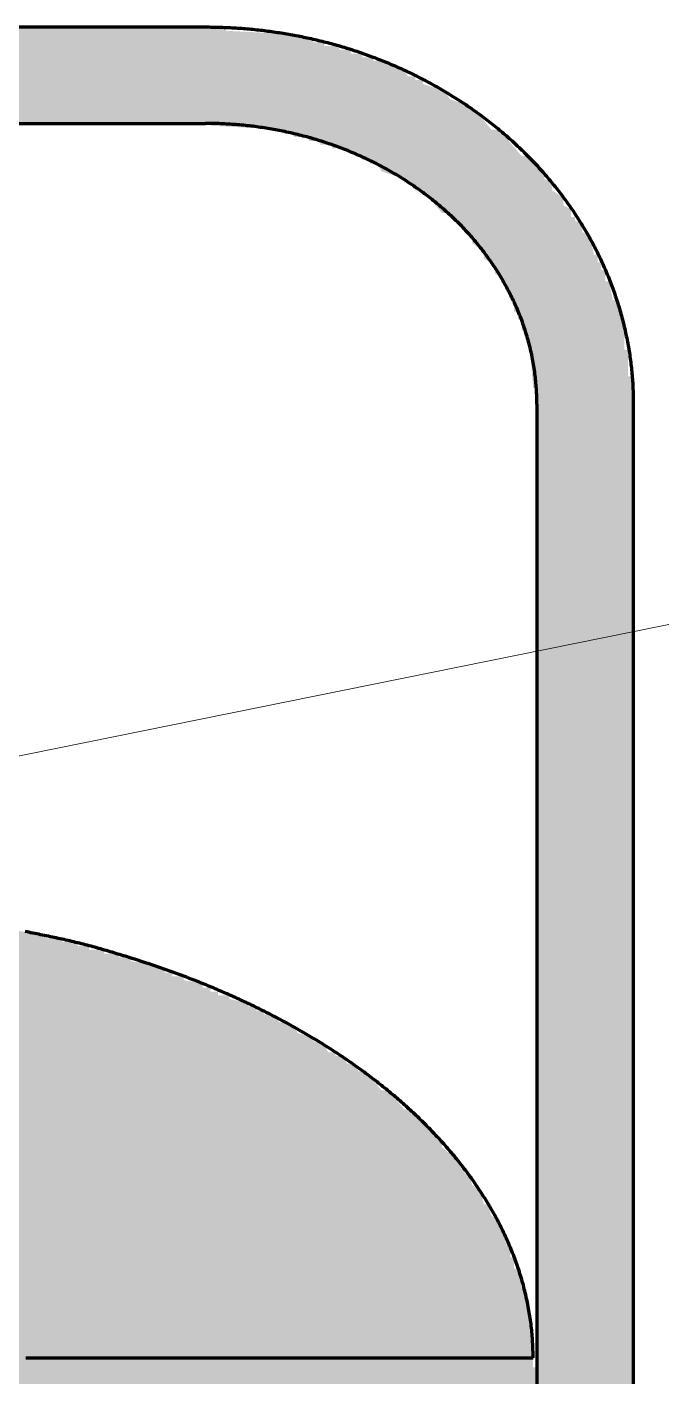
# Model space of a CAD drawing. Header units: millimetres. Extents: x 0 to 2382, y 0 to 420.
# Drawn here: x 2184.17 to 2200.87, y 310.48 to 346 of the extents above; entities that cross this region are included whole.
import ezdxf

# ---------------------------------------------------------------- set-up
doc = ezdxf.new("R2010")
doc.units = ezdxf.units.MM
for name, color, linetype, lineweight in [('01-VISIBLE', 7, 'CONTINUOUS', 70), ('08-FINA', 5, 'CONTINUOUS', 18), ('13-GRAFICA', 30, 'CONTINUOUS', 18)]:
    doc.layers.add(name, color=color, linetype=linetype, lineweight=lineweight)

msp = doc.modelspace()

# ---------------------------------------------------------------- hatches: boundary and pattern name
at = {"layer": '13-GRAFICA', "true_color": 0xb21820}
h = msp.add_hatch(color=7, dxfattribs=at)
h.dxf.hatch_style = 1
h.paths.add_polyline_path([(2155.9, 297.4), (2155.9, 336.8), (2156, 336.8), (2156, 337.5), (2156.1, 337.5), (2156.1, 338.3), (2156.2, 338.3), (2156.2, 338.6), (2156.3, 338.6), (2156.4, 339.1), (2156.5, 339.1), (2156.5, 339.3), (2156.6, 339.3), (2156.6, 339.6), (2156.7, 339.6), (2156.7, 339.8), (2156.8, 339.8), (2156.8, 340), (2156.9, 340), (2156.9, 340.3), (2157, 340.3), (2157, 340.5), (2157.2, 340.6), (2157.2, 340.8), (2157.5, 341), (2157.5, 341.2), (2157.7, 341.3), (2157.7, 341.5), (2158, 341.7), (2158, 341.9), (2158.2, 342), (2158.2, 342.2), (2158.3, 342.2), (2158.6, 342.6), (2158.8, 342.6), (2158.8, 342.7), (2158.9, 342.7), (2159.4, 343.3), (2159.6, 343.3), (2160.1, 343.9), (2160.3, 343.9), (2160.3, 344), (2160.7, 344.1), (2160.8, 344.3), (2161, 344.3), (2161, 344.4), (2161.2, 344.4), (2161.2, 344.5), (2161.8, 344.7), (2161.9, 344.9), (2162.1, 344.9), (2162.1, 345), (2162.3, 345), (2162.3, 345.1), (2162.7, 345.1), (2162.7, 345.2), (2163.3, 345.3), (2163.3, 345.4), (2163.6, 345.4), (2163.6, 345.5), (2164, 345.5), (2164, 345.6), (2164.3, 345.6), (2164.3, 345.7), (2164.6, 345.7), (2164.6, 345.8), (2165.6, 345.8), (2165.6, 345.9), (2166.6, 345.9), (2166.6, 346), (2189.4, 346), (2189.4, 345.9), (2191.4, 345.8), (2191.4, 345.7), (2191.7, 345.7), (2191.7, 345.6), (2192, 345.6), (2192, 345.5), (2192.4, 345.5), (2192.4, 345.4), (2192.7, 345.4), (2192.7, 345.3), (2193, 345.3), (2193, 345.2), (2193.3, 345.2), (2193.3, 345.1), (2193.7, 345.1), (2193.7, 345), (2194.1, 344.9), (2194.2, 344.7), (2194.4, 344.7), (2194.4, 344.6), (2194.6, 344.6), (2194.6, 344.5), (2195.2, 344.3), (2195.3, 344.1), (2195.9, 343.9), (2196.4, 343.3), (2196.6, 343.3), (2197.2, 342.6), (2197.4, 342.6), (2197.4, 342.5), (2197.8, 342.2), (2197.8, 342), (2198, 341.9), (2198, 341.7), (2198.3, 341.5), (2198.3, 341.3), (2198.5, 341.2), (2198.5, 341), (2198.6, 341), (2198.6, 340.9), (2198.8, 340.8), (2198.8, 340.6), (2199, 340.5), (2199.1, 340), (2199.2, 340), (2199.2, 339.8), (2199.3, 339.8), (2199.3, 339.6), (2199.4, 339.6), (2199.4, 339.3), (2199.5, 339.3), (2199.6, 338.8), (2199.7, 338.8), (2199.8, 338.3), (2199.9, 338.3), (2199.9, 337.5), (2200, 337.5), (2200, 336.8), (2200.1, 336.8), (2200.1, 297.4), (2199.9, 297.4), (2199.8, 297.2), (2199.6, 297.2), (2199.5, 297), (2199.3, 297), (2199.2, 296.8), (2199, 296.8), (2198.9, 296.6), (2198.7, 296.6), (2198.6, 296.4), (2198.4, 296.4), (2198.3, 296.2), (2198.1, 296.2), (2198.1, 296.1), (2197.9, 296), (2197.9, 290), (2197.5, 290), (2197.5, 296.6), (2197.6, 296.6), (2197.6, 336.5), (2197.5, 336.5), (2197.4, 337.8), (2197.3, 337.8), (2197.3, 338), (2197.2, 338), (2197.2, 338.3), (2197.1, 338.3), (2197.1, 338.5), (2197, 338.5), (2197, 338.8), (2196.9, 338.8), (2196.7, 339.4), (2196.5, 339.5), (2196.5, 339.7), (2196.4, 339.7), (2196.4, 339.8), (2196.2, 339.9), (2196.2, 340.1), (2195.9, 340.3), (2195.9, 340.5), (2195.8, 340.5), (2195.3, 341.1), (2195.1, 341.1), (2194.6, 341.7), (2194.4, 341.7), (2194.3, 341.9), (2194.1, 341.9), (2194.1, 342), (2193.5, 342.2), (2193.4, 342.4), (2193.2, 342.4), (2193.2, 342.5), (2193, 342.5), (2193, 342.6), (2192.8, 342.6), (2192.8, 342.7), (2192.6, 342.7), (2192.6, 342.8), (2192.2, 342.8), (2192.2, 342.9), (2191.9, 342.9), (2191.9, 343), (2191.6, 343), (2191.6, 343.1), (2191.2, 343.1), (2191.2, 343.2), (2190.9, 343.2), (2190.9, 343.3), (2189, 343.4), (2189, 343.5), (2167, 343.5), (2167, 343.4), (2165.1, 343.3), (2165.1, 343.2), (2164.4, 343.1), (2164.4, 343), (2164.1, 343), (2164.1, 342.9), (2163.8, 342.9), (2163.8, 342.8), (2163.4, 342.8), (2163.4, 342.7), (2163.2, 342.7), (2163.2, 342.6), (2162.6, 342.4), (2162.5, 342.2), (2162.3, 342.2), (2162.3, 342.1), (2161.7, 341.9), (2161.6, 341.7), (2161.4, 341.7), (2160.9, 341.1), (2160.7, 341.1), (2160.7, 341), (2160.1, 340.5), (2160.1, 340.3), (2160, 340.3), (2160, 340.2), (2159.8, 340.1), (2159.8, 339.9), (2159.5, 339.7), (2159.5, 339.5), (2159.3, 339.4), (2159.3, 339.2), (2159.2, 339.2), (2159.2, 339), (2159.1, 339), (2159.1, 338.8), (2159, 338.8), (2159, 338.5), (2158.9, 338.5), (2158.8, 338), (2158.7, 338), (2158.7, 337.8), (2158.6, 337.8), (2158.5, 336.5), (2158.4, 336.5), (2158.4, 296.6), (2158.5, 296.6), (2158.5, 290), (2158.1, 290), (2158.1, 296), (2158, 296), (2157.9, 296.2), (2157.7, 296.2), (2157.6, 296.4), (2157.4, 296.4), (2157.3, 296.6), (2157.1, 296.6), (2157, 296.8), (2156.8, 296.8), (2156.7, 297), (2156.5, 297), (2156.4, 297.2), (2156.2, 297.2), (2156.1, 297.4)])
h = msp.add_hatch(color=7, dxfattribs=at)
h.dxf.hatch_style = 1
h.paths.add_polyline_path([(2158.6, 311.3), (2158.7, 311.3), (2158.7, 311.6), (2158.8, 311.6), (2158.8, 311.8), (2158.9, 311.8), (2158.9, 312.1), (2159, 312.1), (2159, 312.3), (2159.1, 312.3), (2159.1, 312.6), (2159.2, 312.6), (2159.2, 312.8), (2159.3, 312.8), (2159.3, 313.1), (2159.4, 313.1), (2159.4, 313.3), (2159.5, 313.3), (2159.5, 313.6), (2159.6, 313.6), (2159.6, 313.8), (2159.7, 313.8), (2159.7, 314.1), (2159.8, 314.1), (2159.8, 314.3), (2159.9, 314.3), (2159.9, 314.5), (2160.2, 314.7), (2160.2, 314.9), (2160.3, 314.9), (2160.4, 315.2), (2160.7, 315.4), (2160.7, 315.6), (2160.8, 315.6), (2160.9, 315.9), (2161.2, 316.1), (2161.2, 316.3), (2161.3, 316.3), (2161.4, 316.6), (2161.7, 316.8), (2161.7, 317), (2161.8, 317), (2162, 317.3), (2162.2, 317.3), (2162.4, 317.6), (2162.6, 317.6), (2162.8, 317.9), (2163, 317.9), (2163.2, 318.2), (2163.4, 318.2), (2163.5, 318.4), (2163.7, 318.4), (2163.9, 318.7), (2164.1, 318.7), (2164.3, 319), (2164.5, 319), (2164.5, 319.1), (2164.8, 319.2), (2165, 319.5), (2165.2, 319.5), (2165.4, 319.8), (2165.6, 319.8), (2165.7, 320), (2165.9, 320), (2165.9, 320.1), (2166.2, 320.1), (2166.2, 320.2), (2167.1, 320.4), (2167.1, 320.5), (2167.3, 320.5), (2167.3, 320.6), (2168.2, 320.8), (2168.2, 320.9), (2168.4, 320.9), (2168.4, 321), (2169.3, 321.2), (2169.3, 321.3), (2169.5, 321.3), (2169.5, 321.4), (2169.8, 321.4), (2169.8, 321.5), (2170.7, 321.7), (2170.7, 321.8), (2171.2, 321.9), (2171.2, 322), (2171.5, 322), (2171.5, 322.1), (2172, 322.1), (2172, 322.2), (2172.5, 322.2), (2172.5, 322.3), (2173, 322.3), (2173, 322.4), (2173.3, 322.4), (2173.3, 322.3), (2173.7, 322.3), (2173.7, 322.4), (2175.6, 322.4), (2175.6, 322.3), (2177.1, 322.3), (2177.1, 322.4), (2180, 322.4), (2180, 322.3), (2183.1, 322.4), (2183.1, 322.3), (2184.7, 322.1), (2184.7, 322), (2185.1, 322), (2185.1, 321.9), (2185.5, 321.9), (2185.5, 321.8), (2185.8, 321.8), (2185.8, 321.7), (2186.2, 321.7), (2186.2, 321.6), (2186.6, 321.6), (2186.6, 321.5), (2186.9, 321.5), (2186.9, 321.4), (2187.6, 321.3), (2187.6, 321.2), (2187.8, 321.2), (2187.8, 321.1), (2188, 321.1), (2188, 321), (2188.3, 321), (2188.3, 320.9), (2188.8, 320.8), (2188.8, 320.7), (2189, 320.7), (2189, 320.6), (2189.2, 320.6), (2189.2, 320.5), (2189.5, 320.5), (2189.5, 320.4), (2190, 320.3), (2190, 320.2), (2190.2, 320.2), (2190.2, 320.1), (2190.4, 320.1), (2190.4, 320), (2190.7, 320), (2190.8, 319.8), (2191.2, 319.7), (2191.3, 319.5), (2191.7, 319.4), (2191.7, 319.3), (2192, 319.2), (2192.1, 319), (2192.3, 319), (2192.3, 318.9), (2192.5, 318.9), (2192.6, 318.7), (2192.8, 318.7), (2192.9, 318.5), (2193.1, 318.5), (2193.5, 318), (2193.7, 318), (2194.1, 317.5), (2194.3, 317.5), (2194.3, 317.4), (2195.1, 316.7), (2195.1, 316.5), (2195.7, 316), (2195.7, 315.8), (2195.8, 315.8), (2195.9, 315.5), (2196.1, 315.4), (2196.2, 315), (2196.3, 315), (2196.4, 314.7), (2196.6, 314.6), (2196.6, 314.4), (2196.7, 314.4), (2196.7, 314.2), (2196.8, 314.2), (2196.8, 313.9), (2196.9, 313.9), (2196.9, 313.6), (2197, 313.6), (2197, 313.3), (2197.1, 313.3), (2197.2, 312.8), (2197.3, 312.8), (2197.5, 310.8), (2158.5, 310.8), (2158.5, 311.1), (2158.6, 311.1)])
h = msp.add_hatch(color=7, dxfattribs=at)
h.dxf.hatch_style = 1
h.paths.add_polyline_path([(2197.5, 310.7), (2197.6, 310.7), (2197.6, 310.2), (2197.5, 310.2), (2197.5, 310.1), (2158.5, 310.1), (2158.5, 310.2), (2158.4, 310.2), (2158.5, 310.8), (2197.5, 310.8)])

# ---------------------------------------------------------------- linework, layer by layer
at = {"layer": '01-VISIBLE'}
for p, q in [((2167.13, 346), (2188.87, 346)), ((2167.13, 343.46), (2188.87, 343.46)), ((2197.6, 336.07), (2197.6, 331.462)), ((2200.14, 336.07), (2200.14, 331.462)), ((2197.6, 326.462), (2197.6, 297.5)), ((2200.14, 326.462), (2200.14, 297.5))]:
    msp.add_line(p, q, dxfattribs=at)
for points in [[(2188.87, 346), (2188.92, 346), (2188.97, 346), (2189.02, 345.999), (2189.07, 345.998), (2189.12, 345.998), (2189.17, 345.996), (2189.22, 345.995), (2189.27, 345.994), (2189.32, 345.992), (2189.37, 345.99), (2189.42, 345.988), (2189.47, 345.986), (2189.52, 345.983), (2189.57, 345.981), (2189.62, 345.978), (2189.67, 345.975), (2189.72, 345.972), (2189.77, 345.968), (2189.82, 345.965), (2189.87, 345.961), (2189.92, 345.957), (2189.97, 345.953), (2190.02, 345.948), (2190.07, 345.944), (2190.119, 345.939), (2190.169, 345.934), (2190.219, 345.929), (2190.269, 345.923), (2190.319, 345.918), (2190.368, 345.912), (2190.418, 345.906), (2190.468, 345.9), (2190.517, 345.894), (2190.567, 345.887), (2190.617, 345.88), (2190.666, 345.873), (2190.716, 345.866), (2190.765, 345.859), (2190.815, 345.851), (2190.864, 345.844), (2190.914, 345.836), (2190.963, 345.828), (2191.012, 345.819), (2191.062, 345.811), (2191.111, 345.802), (2191.16, 345.793), (2191.209, 345.784), (2191.259, 345.775), (2191.308, 345.765), (2191.357, 345.756), (2191.406, 345.746), (2191.455, 345.736), (2191.504, 345.726), (2191.553, 345.715), (2191.602, 345.704), (2191.651, 345.694), (2191.7, 345.683), (2191.748, 345.671), (2191.797, 345.66), (2191.846, 345.648), (2191.894, 345.636), (2191.943, 345.624), (2191.992, 345.612), (2192.04, 345.6), (2192.089, 345.587), (2192.137, 345.574), (2192.185, 345.561), (2192.234, 345.548), (2192.282, 345.535), (2192.33, 345.521), (2192.378, 345.508), (2192.426, 345.494), (2192.474, 345.479), (2192.522, 345.465), (2192.57, 345.451), (2192.618, 345.436), (2192.666, 345.421), (2192.713, 345.406), (2192.761, 345.391), (2192.809, 345.375), (2192.856, 345.359), (2192.904, 345.343), (2192.951, 345.327), (2192.998, 345.311), (2193.046, 345.295), (2193.093, 345.278), (2193.14, 345.261), (2193.187, 345.244), (2193.234, 345.227), (2193.281, 345.209), (2193.328, 345.192), (2193.375, 345.174), (2193.421, 345.156), (2193.468, 345.138), (2193.515, 345.119), (2193.561, 345.101), (2193.607, 345.082), (2193.654, 345.063), (2193.7, 345.044), (2193.746, 345.024), (2193.792, 345.005), (2193.838, 344.985), (2193.884, 344.965), (2193.93, 344.945), (2193.976, 344.924), (2194.021, 344.904), (2194.067, 344.883), (2194.112, 344.862), (2194.158, 344.841), (2194.203, 344.82), (2194.248, 344.798), (2194.293, 344.777), (2194.338, 344.755), (2194.383, 344.733), (2194.428, 344.711), (2194.473, 344.688), (2194.518, 344.665), (2194.562, 344.643), (2194.607, 344.62), (2194.651, 344.596), (2194.695, 344.573), (2194.739, 344.549), (2194.783, 344.526), (2194.827, 344.502), (2194.871, 344.478), (2194.915, 344.453), (2194.959, 344.429), (2195.002, 344.404), (2195.046, 344.379), (2195.089, 344.354), (2195.132, 344.329), (2195.175, 344.303), (2195.218, 344.278), (2195.261, 344.252), (2195.304, 344.226), (2195.346, 344.199), (2195.389, 344.173), (2195.431, 344.146), (2195.474, 344.12), (2195.516, 344.093), (2195.558, 344.066), (2195.6, 344.038), (2195.642, 344.011), (2195.683, 343.983), (2195.725, 343.955), (2195.766, 343.927), (2195.808, 343.899), (2195.849, 343.87), (2195.89, 343.842), (2195.931, 343.813), (2195.972, 343.784), (2196.012, 343.755), (2196.053, 343.725), (2196.093, 343.696), (2196.133, 343.666), (2196.174, 343.636), (2196.214, 343.606), (2196.253, 343.576), (2196.293, 343.545), (2196.333, 343.514), (2196.372, 343.484), (2196.411, 343.453), (2196.451, 343.421), (2196.49, 343.39), (2196.528, 343.359), (2196.567, 343.327), (2196.606, 343.295), (2196.644, 343.263), (2196.682, 343.231), (2196.721, 343.198), (2196.759, 343.166), (2196.796, 343.133), (2196.834, 343.1), (2196.872, 343.067), (2196.909, 343.033), (2196.946, 343), (2196.983, 342.966), (2197.02, 342.932), (2197.057, 342.898), (2197.093, 342.864), (2197.13, 342.83), (2197.166, 342.795), (2197.202, 342.76), (2197.238, 342.726), (2197.274, 342.69), (2197.309, 342.655), (2197.345, 342.62), (2197.38, 342.584), (2197.415, 342.549), (2197.45, 342.513), (2197.485, 342.477), (2197.519, 342.44), (2197.553, 342.404), (2197.588, 342.367), (2197.622, 342.331), (2197.655, 342.294), (2197.689, 342.257), (2197.723, 342.219), (2197.756, 342.182), (2197.789, 342.144), (2197.822, 342.107), (2197.855, 342.069), (2197.887, 342.031), (2197.919, 341.993), (2197.952, 341.954), (2197.984, 341.916), (2198.015, 341.877), (2198.047, 341.838), (2198.078, 341.799), (2198.11, 341.76), (2198.141, 341.721), (2198.171, 341.681), (2198.202, 341.642), (2198.232, 341.602), (2198.263, 341.562), (2198.293, 341.522), (2198.322, 341.482), (2198.352, 341.441), (2198.381, 341.401), (2198.41, 341.36), (2198.439, 341.319), (2198.468, 341.278), (2198.497, 341.237), (2198.525, 341.196), (2198.553, 341.155), (2198.581, 341.113), (2198.609, 341.071), (2198.636, 341.029), (2198.664, 340.988), (2198.691, 340.945), (2198.718, 340.903), (2198.744, 340.861), (2198.771, 340.818), (2198.797, 340.776), (2198.823, 340.733), (2198.848, 340.69), (2198.874, 340.647), (2198.899, 340.604), (2198.924, 340.56), (2198.949, 340.517), (2198.974, 340.473), (2198.998, 340.429), (2199.022, 340.386), (2199.046, 340.342), (2199.07, 340.297), (2199.093, 340.253), (2199.116, 340.209), (2199.139, 340.164), (2199.162, 340.12), (2199.185, 340.075), (2199.207, 340.03), (2199.229, 339.985), (2199.251, 339.94), (2199.272, 339.895), (2199.293, 339.85), (2199.314, 339.804), (2199.335, 339.759), (2199.356, 339.713), (2199.376, 339.667), (2199.396, 339.621), (2199.416, 339.575), (2199.435, 339.529), (2199.455, 339.483), (2199.474, 339.437), (2199.493, 339.39), (2199.511, 339.344), (2199.529, 339.297), (2199.547, 339.251), (2199.565, 339.204), (2199.583, 339.157), (2199.6, 339.11), (2199.617, 339.063), (2199.634, 339.016), (2199.65, 338.968), (2199.666, 338.921), (2199.682, 338.874), (2199.698, 338.826), (2199.714, 338.779), (2199.729, 338.731), (2199.744, 338.683), (2199.758, 338.635), (2199.773, 338.587), (2199.787, 338.539), (2199.801, 338.491), (2199.814, 338.443), (2199.827, 338.395), (2199.84, 338.346), (2199.853, 338.298), (2199.866, 338.249), (2199.878, 338.201), (2199.89, 338.152), (2199.902, 338.104), (2199.913, 338.055), (2199.924, 338.006), (2199.935, 337.957), (2199.946, 337.908), (2199.956, 337.859), (2199.966, 337.81), (2199.976, 337.761), (2199.985, 337.712), (2199.994, 337.663), (2200.003, 337.614), (2200.012, 337.564), (2200.02, 337.515), (2200.028, 337.465), (2200.036, 337.416), (2200.044, 337.367), (2200.051, 337.317), (2200.058, 337.267), (2200.065, 337.218), (2200.071, 337.168), (2200.077, 337.118), (2200.083, 337.069), (2200.089, 337.019), (2200.094, 336.969), (2200.099, 336.919), (2200.103, 336.87), (2200.108, 336.82), (2200.112, 336.77), (2200.116, 336.72), (2200.119, 336.67), (2200.123, 336.62), (2200.126, 336.57), (2200.128, 336.52), (2200.131, 336.47), (2200.133, 336.42), (2200.135, 336.37), (2200.136, 336.32), (2200.138, 336.27), (2200.139, 336.22), (2200.139, 336.17), (2200.14, 336.12), (2200.14, 336.07)], [(2197.6, 336.07), (2197.6, 336.12), (2197.599, 336.17), (2197.598, 336.22), (2197.597, 336.27), (2197.595, 336.32), (2197.593, 336.37), (2197.59, 336.42), (2197.587, 336.47), (2197.584, 336.52), (2197.58, 336.57), (2197.576, 336.62), (2197.571, 336.67), (2197.566, 336.72), (2197.561, 336.77), (2197.555, 336.82), (2197.549, 336.869), (2197.542, 336.919), (2197.535, 336.969), (2197.527, 337.018), (2197.52, 337.068), (2197.512, 337.117), (2197.503, 337.167), (2197.494, 337.216), (2197.485, 337.265), (2197.475, 337.314), (2197.465, 337.363), (2197.454, 337.412), (2197.443, 337.461), (2197.432, 337.51), (2197.42, 337.559), (2197.408, 337.608), (2197.396, 337.656), (2197.383, 337.705), (2197.37, 337.753), (2197.356, 337.801), (2197.342, 337.849), (2197.328, 337.897), (2197.313, 337.945), (2197.298, 337.993), (2197.283, 338.041), (2197.267, 338.088), (2197.251, 338.136), (2197.234, 338.183), (2197.217, 338.23), (2197.2, 338.277), (2197.182, 338.324), (2197.164, 338.371), (2197.146, 338.418), (2197.127, 338.464), (2197.108, 338.51), (2197.089, 338.557), (2197.069, 338.603), (2197.049, 338.649), (2197.029, 338.694), (2197.008, 338.74), (2196.987, 338.786), (2196.966, 338.831), (2196.944, 338.876), (2196.922, 338.921), (2196.899, 338.966), (2196.877, 339.01), (2196.853, 339.055), (2196.83, 339.099), (2196.806, 339.143), (2196.782, 339.187), (2196.758, 339.231), (2196.733, 339.275), (2196.708, 339.318), (2196.683, 339.362), (2196.657, 339.405), (2196.632, 339.448), (2196.605, 339.49), (2196.579, 339.533), (2196.552, 339.575), (2196.525, 339.617), (2196.498, 339.659), (2196.47, 339.701), (2196.442, 339.743), (2196.414, 339.784), (2196.385, 339.825), (2196.356, 339.866), (2196.327, 339.907), (2196.298, 339.948), (2196.268, 339.988), (2196.238, 340.028), (2196.208, 340.068), (2196.177, 340.108), (2196.147, 340.147), (2196.115, 340.187), (2196.084, 340.226), (2196.053, 340.265), (2196.021, 340.304), (2195.989, 340.342), (2195.956, 340.38), (2195.924, 340.418), (2195.891, 340.456), (2195.858, 340.494), (2195.825, 340.531), (2195.791, 340.569), (2195.757, 340.606), (2195.723, 340.642), (2195.689, 340.679), (2195.654, 340.715), (2195.62, 340.751), (2195.585, 340.787), (2195.549, 340.823), (2195.514, 340.858), (2195.478, 340.894), (2195.442, 340.929), (2195.406, 340.963), (2195.37, 340.998), (2195.334, 341.032), (2195.297, 341.066), (2195.26, 341.1), (2195.223, 341.134), (2195.185, 341.167), (2195.148, 341.2), (2195.11, 341.233), (2195.072, 341.266), (2195.034, 341.298), (2194.995, 341.331), (2194.957, 341.363), (2194.918, 341.394), (2194.879, 341.426), (2194.84, 341.457), (2194.801, 341.488), (2194.761, 341.519), (2194.721, 341.55), (2194.681, 341.58), (2194.641, 341.61), (2194.601, 341.64), (2194.561, 341.67), (2194.52, 341.699), (2194.479, 341.728), (2194.438, 341.757), (2194.397, 341.786), (2194.356, 341.814), (2194.315, 341.842), (2194.273, 341.87), (2194.231, 341.898), (2194.189, 341.926), (2194.147, 341.953), (2194.105, 341.98), (2194.063, 342.007), (2194.02, 342.033), (2193.978, 342.059), (2193.935, 342.085), (2193.892, 342.111), (2193.849, 342.137), (2193.805, 342.162), (2193.762, 342.187), (2193.718, 342.212), (2193.675, 342.237), (2193.631, 342.261), (2193.587, 342.285), (2193.543, 342.309), (2193.499, 342.332), (2193.454, 342.356), (2193.41, 342.379), (2193.365, 342.402), (2193.321, 342.424), (2193.276, 342.447), (2193.231, 342.469), (2193.186, 342.491), (2193.141, 342.513), (2193.095, 342.534), (2193.05, 342.555), (2193.004, 342.576), (2192.959, 342.597), (2192.913, 342.617), (2192.867, 342.637), (2192.821, 342.657), (2192.775, 342.677), (2192.729, 342.697), (2192.682, 342.716), (2192.636, 342.735), (2192.59, 342.753), (2192.543, 342.772), (2192.496, 342.79), (2192.45, 342.808), (2192.403, 342.826), (2192.356, 342.843), (2192.309, 342.861), (2192.262, 342.878), (2192.214, 342.894), (2192.167, 342.911), (2192.12, 342.927), (2192.072, 342.943), (2192.025, 342.959), (2191.977, 342.975), (2191.929, 342.99), (2191.881, 343.005), (2191.833, 343.02), (2191.786, 343.034), (2191.738, 343.049), (2191.689, 343.063), (2191.641, 343.077), (2191.593, 343.09), (2191.545, 343.103), (2191.496, 343.117), (2191.448, 343.129), (2191.399, 343.142), (2191.351, 343.154), (2191.302, 343.166), (2191.253, 343.178), (2191.205, 343.19), (2191.156, 343.201), (2191.107, 343.212), (2191.058, 343.223), (2191.009, 343.234), (2190.96, 343.244), (2190.911, 343.255), (2190.862, 343.264), (2190.813, 343.274), (2190.763, 343.283), (2190.714, 343.293), (2190.665, 343.302), (2190.616, 343.31), (2190.566, 343.319), (2190.517, 343.327), (2190.467, 343.335), (2190.418, 343.343), (2190.368, 343.35), (2190.319, 343.357), (2190.269, 343.364), (2190.219, 343.371), (2190.17, 343.377), (2190.12, 343.384), (2190.07, 343.39), (2190.02, 343.395), (2189.97, 343.401), (2189.921, 343.406), (2189.871, 343.411), (2189.821, 343.416), (2189.771, 343.42), (2189.721, 343.425), (2189.671, 343.429), (2189.621, 343.433), (2189.571, 343.436), (2189.521, 343.439), (2189.471, 343.442), (2189.421, 343.445), (2189.371, 343.448), (2189.321, 343.45), (2189.271, 343.452), (2189.221, 343.454), (2189.171, 343.456), (2189.121, 343.457), (2189.07, 343.458), (2189.02, 343.459), (2188.97, 343.46), (2188.92, 343.46), (2188.87, 343.46)], [(2197.6, 331.462), (2197.6, 331.412), (2197.6, 331.362), (2197.6, 331.312), (2197.6, 331.262), (2197.6, 331.212), (2197.6, 331.162), (2197.6, 331.112), (2197.6, 331.062), (2197.6, 331.012), (2197.6, 330.962), (2197.6, 330.912), (2197.6, 330.862), (2197.6, 330.812), (2197.6, 330.762), (2197.6, 330.712), (2197.6, 330.662), (2197.6, 330.612), (2197.6, 330.562), (2197.6, 330.512), (2197.6, 330.462), (2197.6, 330.412), (2197.6, 330.362), (2197.6, 330.312), (2197.6, 330.262), (2197.6, 330.212), (2197.6, 330.162), (2197.6, 330.112), (2197.6, 330.062), (2197.6, 330.012), (2197.6, 329.962), (2197.6, 329.912), (2197.6, 329.862), (2197.6, 329.812), (2197.6, 329.762), (2197.6, 329.712), (2197.6, 329.662), (2197.6, 329.612), (2197.6, 329.562), (2197.6, 329.512), (2197.6, 329.462), (2197.6, 329.412), (2197.6, 329.362), (2197.6, 329.312), (2197.6, 329.262), (2197.6, 329.212), (2197.6, 329.162), (2197.6, 329.112), (2197.6, 329.062), (2197.6, 329.012), (2197.6, 328.962), (2197.6, 328.912), (2197.6, 328.862), (2197.6, 328.812), (2197.6, 328.762), (2197.6, 328.712), (2197.6, 328.662), (2197.6, 328.612), (2197.6, 328.562), (2197.6, 328.512), (2197.6, 328.462), (2197.6, 328.412), (2197.6, 328.362), (2197.6, 328.312), (2197.6, 328.262), (2197.6, 328.212), (2197.6, 328.162), (2197.6, 328.112), (2197.6, 328.062), (2197.6, 328.012), (2197.6, 327.962), (2197.6, 327.912), (2197.6, 327.862), (2197.6, 327.812), (2197.6, 327.762), (2197.6, 327.712), (2197.6, 327.662), (2197.6, 327.612), (2197.6, 327.562), (2197.6, 327.512), (2197.6, 327.462), (2197.6, 327.412), (2197.6, 327.362), (2197.6, 327.312), (2197.6, 327.262), (2197.6, 327.212), (2197.6, 327.162), (2197.6, 327.112), (2197.6, 327.062), (2197.6, 327.012), (2197.6, 326.962), (2197.6, 326.912), (2197.6, 326.862), (2197.6, 326.812), (2197.6, 326.762), (2197.6, 326.712), (2197.6, 326.662), (2197.6, 326.612), (2197.6, 326.562), (2197.6, 326.512), (2197.6, 326.462)], [(2200.14, 331.462), (2200.14, 331.412), (2200.14, 331.362), (2200.14, 331.312), (2200.14, 331.262), (2200.14, 331.212), (2200.14, 331.162), (2200.14, 331.112), (2200.14, 331.062), (2200.14, 331.012), (2200.14, 330.962), (2200.14, 330.912), (2200.14, 330.862), (2200.14, 330.812), (2200.14, 330.762), (2200.14, 330.712), (2200.14, 330.662), (2200.14, 330.612), (2200.14, 330.562), (2200.14, 330.512), (2200.14, 330.462), (2200.14, 330.412), (2200.14, 330.362), (2200.14, 330.312), (2200.14, 330.262), (2200.14, 330.212), (2200.14, 330.162), (2200.14, 330.112), (2200.14, 330.062), (2200.14, 330.012), (2200.14, 329.962), (2200.14, 329.912), (2200.14, 329.862), (2200.14, 329.812), (2200.14, 329.762), (2200.14, 329.712), (2200.14, 329.662), (2200.14, 329.612), (2200.14, 329.562), (2200.14, 329.512), (2200.14, 329.462), (2200.14, 329.412), (2200.14, 329.362), (2200.14, 329.312), (2200.14, 329.262), (2200.14, 329.212), (2200.14, 329.162), (2200.14, 329.112), (2200.14, 329.062), (2200.14, 329.012), (2200.14, 328.962), (2200.14, 328.912), (2200.14, 328.862), (2200.14, 328.812), (2200.14, 328.762), (2200.14, 328.712), (2200.14, 328.662), (2200.14, 328.612), (2200.14, 328.562), (2200.14, 328.512), (2200.14, 328.462), (2200.14, 328.412), (2200.14, 328.362), (2200.14, 328.312), (2200.14, 328.262), (2200.14, 328.212), (2200.14, 328.162), (2200.14, 328.112), (2200.14, 328.062), (2200.14, 328.012), (2200.14, 327.962), (2200.14, 327.912), (2200.14, 327.862), (2200.14, 327.812), (2200.14, 327.762), (2200.14, 327.712), (2200.14, 327.662), (2200.14, 327.612), (2200.14, 327.562), (2200.14, 327.512), (2200.14, 327.462), (2200.14, 327.412), (2200.14, 327.362), (2200.14, 327.312), (2200.14, 327.262), (2200.14, 327.212), (2200.14, 327.162), (2200.14, 327.112), (2200.14, 327.062), (2200.14, 327.012), (2200.14, 326.962), (2200.14, 326.912), (2200.14, 326.862), (2200.14, 326.812), (2200.14, 326.762), (2200.14, 326.712), (2200.14, 326.662), (2200.14, 326.612), (2200.14, 326.562), (2200.14, 326.512), (2200.14, 326.462)], [(2197.5, 310.95), (2197.5, 311.002), (2197.499, 311.055), (2197.498, 311.107), (2197.497, 311.16), (2197.495, 311.212), (2197.493, 311.265), (2197.491, 311.317), (2197.488, 311.369), (2197.485, 311.422), (2197.481, 311.474), (2197.477, 311.526), (2197.473, 311.578), (2197.468, 311.631), (2197.463, 311.683), (2197.457, 311.735), (2197.451, 311.787), (2197.445, 311.839), (2197.438, 311.891), (2197.431, 311.943), (2197.424, 311.995), (2197.416, 312.047), (2197.408, 312.099), (2197.399, 312.15), (2197.391, 312.202), (2197.381, 312.254), (2197.372, 312.305), (2197.362, 312.357), (2197.351, 312.408), (2197.341, 312.459), (2197.33, 312.511), (2197.318, 312.562), (2197.307, 312.613), (2197.295, 312.664), (2197.282, 312.715), (2197.269, 312.766), (2197.256, 312.817), (2197.243, 312.867), (2197.229, 312.918), (2197.215, 312.968), (2197.2, 313.019), (2197.185, 313.069), (2197.17, 313.119), (2197.154, 313.169), (2197.139, 313.219), (2197.122, 313.269), (2197.106, 313.319), (2197.089, 313.368), (2197.072, 313.418), (2197.054, 313.467), (2197.036, 313.517), (2197.018, 313.566), (2197, 313.615), (2196.981, 313.664), (2196.962, 313.713), (2196.942, 313.761), (2196.923, 313.81), (2196.903, 313.858), (2196.882, 313.907), (2196.862, 313.955), (2196.841, 314.003), (2196.819, 314.051), (2196.798, 314.099), (2196.776, 314.146), (2196.754, 314.194), (2196.731, 314.241), (2196.709, 314.289), (2196.686, 314.336), (2196.662, 314.383), (2196.639, 314.43), (2196.615, 314.476), (2196.591, 314.523), (2196.567, 314.569), (2196.542, 314.616), (2196.517, 314.662), (2196.492, 314.708), (2196.466, 314.753), (2196.441, 314.799), (2196.415, 314.845), (2196.389, 314.89), (2196.362, 314.935), (2196.335, 314.981), (2196.308, 315.025), (2196.281, 315.07), (2196.254, 315.115), (2196.226, 315.159), (2196.198, 315.204), (2196.17, 315.248), (2196.141, 315.292), (2196.113, 315.336), (2196.084, 315.38), (2196.055, 315.423), (2196.025, 315.467), (2195.996, 315.51), (2195.966, 315.553), (2195.936, 315.596), (2195.906, 315.639), (2195.875, 315.682), (2195.844, 315.724), (2195.814, 315.767), (2195.782, 315.809), (2195.751, 315.851), (2195.72, 315.893), (2195.688, 315.934), (2195.656, 315.976), (2195.624, 316.017), (2195.591, 316.059), (2195.559, 316.1), (2195.526, 316.141), (2195.493, 316.182), (2195.46, 316.222), (2195.427, 316.263), (2195.393, 316.303), (2195.36, 316.343), (2195.326, 316.383), (2195.292, 316.423), (2195.257, 316.463), (2195.223, 316.502), (2195.188, 316.542), (2195.154, 316.581), (2195.119, 316.62), (2195.083, 316.659), (2195.048, 316.698), (2195.013, 316.736), (2194.977, 316.775), (2194.941, 316.813), (2194.905, 316.851), (2194.869, 316.889), (2194.833, 316.927), (2194.796, 316.965), (2194.76, 317.002), (2194.723, 317.04), (2194.686, 317.077), (2194.649, 317.114), (2194.612, 317.151), (2194.574, 317.188), (2194.537, 317.224), (2194.499, 317.261), (2194.461, 317.297), (2194.423, 317.333), (2194.385, 317.369), (2194.347, 317.405), (2194.309, 317.441), (2194.27, 317.476), (2194.231, 317.512), (2194.193, 317.547), (2194.154, 317.582), (2194.115, 317.617), (2194.075, 317.652), (2194.036, 317.687), (2193.997, 317.721), (2193.957, 317.755), (2193.917, 317.79), (2193.877, 317.824), (2193.837, 317.858), (2193.797, 317.891), (2193.757, 317.925), (2193.717, 317.959), (2193.676, 317.992), (2193.636, 318.025), (2193.595, 318.058), (2193.554, 318.091), (2193.513, 318.124), (2193.472, 318.156), (2193.431, 318.189), (2193.39, 318.221), (2193.348, 318.253), (2193.307, 318.285), (2193.265, 318.317), (2193.223, 318.349), (2193.182, 318.381), (2193.14, 318.412), (2193.098, 318.443), (2193.055, 318.475), (2193.013, 318.506), (2192.971, 318.537), (2192.928, 318.567), (2192.886, 318.598), (2192.843, 318.629), (2192.8, 318.659), (2192.758, 318.689), (2192.715, 318.719), (2192.672, 318.749), (2192.629, 318.779), (2192.585, 318.809), (2192.542, 318.838), (2192.499, 318.868), (2192.455, 318.897), (2192.411, 318.926), (2192.368, 318.955), (2192.324, 318.984), (2192.28, 319.013), (2192.236, 319.041), (2192.192, 319.07), (2192.148, 319.098), (2192.104, 319.126), (2192.06, 319.154), (2192.015, 319.182), (2191.971, 319.21), (2191.926, 319.238), (2191.882, 319.265), (2191.837, 319.293), (2191.792, 319.32), (2191.747, 319.347), (2191.702, 319.374), (2191.657, 319.401), (2191.612, 319.428), (2191.567, 319.455), (2191.522, 319.481), (2191.477, 319.507), (2191.431, 319.534), (2191.386, 319.56), (2191.34, 319.586), (2191.295, 319.612), (2191.249, 319.638), (2191.203, 319.663), (2191.157, 319.689), (2191.112, 319.714), (2191.066, 319.739), (2191.02, 319.764), (2190.973, 319.789), (2190.927, 319.814), (2190.881, 319.839), (2190.835, 319.864), (2190.788, 319.888), (2190.742, 319.913), (2190.696, 319.937), (2190.649, 319.961), (2190.602, 319.985), (2190.556, 320.009), (2190.509, 320.033), (2190.462, 320.056), (2190.415, 320.08), (2190.368, 320.103), (2190.322, 320.127), (2190.274, 320.15), (2190.227, 320.173), (2190.18, 320.196), (2190.133, 320.219), (2190.086, 320.241), (2190.039, 320.264), (2189.991, 320.287), (2189.944, 320.309), (2189.896, 320.331), (2189.849, 320.353), (2189.801, 320.375), (2189.754, 320.397), (2189.706, 320.419), (2189.658, 320.441), (2189.61, 320.463), (2189.563, 320.484), (2189.515, 320.505), (2189.467, 320.527), (2189.419, 320.548), (2189.371, 320.569), (2189.323, 320.59), (2189.275, 320.611), (2189.226, 320.631), (2189.178, 320.652), (2189.13, 320.672), (2189.082, 320.693), (2189.033, 320.713), (2188.985, 320.733), (2188.936, 320.753), (2188.888, 320.773), (2188.839, 320.793), (2188.791, 320.813), (2188.742, 320.832), (2188.693, 320.852), (2188.645, 320.871), (2188.596, 320.89), (2188.547, 320.909), (2188.498, 320.928), (2188.449, 320.947), (2188.4, 320.966), (2188.351, 320.985), (2188.302, 321.003), (2188.253, 321.021), (2188.204, 321.04), (2188.155, 321.058), (2188.106, 321.076), (2188.056, 321.094), (2188.007, 321.112), (2187.958, 321.129), (2187.908, 321.147), (2187.859, 321.164), (2187.809, 321.182), (2187.76, 321.199), (2187.71, 321.216), (2187.661, 321.233), (2187.611, 321.25), (2187.561, 321.267), (2187.512, 321.284), (2187.462, 321.301), (2187.412, 321.317), (2187.363, 321.334), (2187.313, 321.35), (2187.263, 321.367), (2187.213, 321.383), (2187.163, 321.399), (2187.113, 321.416), (2187.064, 321.432), (2187.014, 321.448), (2186.964, 321.464), (2186.914, 321.479), (2186.864, 321.495), (2186.814, 321.511), (2186.764, 321.527), (2186.714, 321.542), (2186.663, 321.558), (2186.613, 321.573), (2186.563, 321.588), (2186.513, 321.604), (2186.463, 321.619), (2186.413, 321.634), (2186.362, 321.649), (2186.312, 321.664), (2186.262, 321.679), (2186.211, 321.693), (2186.161, 321.708), (2186.111, 321.722), (2186.06, 321.736), (2186.01, 321.75), (2185.959, 321.764), (2185.908, 321.778), (2185.858, 321.792), (2185.807, 321.805), (2185.756, 321.818), (2185.706, 321.831), (2185.655, 321.844), (2185.604, 321.857), (2185.553, 321.87), (2185.502, 321.882), (2185.451, 321.895), (2185.4, 321.907), (2185.349, 321.919), (2185.298, 321.931), (2185.247, 321.943), (2185.196, 321.955), (2185.145, 321.966), (2185.094, 321.977), (2185.042, 321.989), (2184.991, 322), (2184.94, 322.011), (2184.889, 322.022), (2184.837, 322.033), (2184.786, 322.044), (2184.735, 322.055), (2184.684, 322.065), (2184.632, 322.076), (2184.581, 322.087), (2184.529, 322.097), (2184.478, 322.108), (2184.427, 322.118), (2184.375, 322.129), (2184.324, 322.139), (2184.273, 322.15), (2184.221, 322.16), (2184.17, 322.17), (2184.118, 322.181)], [(2184.142, 310.95), (2184.24, 310.95), (2184.338, 310.95), (2184.435, 310.95), (2184.532, 310.95), (2184.63, 310.95), (2184.727, 310.95), (2184.825, 310.95), (2184.923, 310.95), (2185.02, 310.95), (2185.117, 310.95), (2185.215, 310.95), (2185.312, 310.95), (2185.41, 310.95), (2185.508, 310.95), (2185.605, 310.95), (2185.702, 310.95), (2185.8, 310.95), (2185.898, 310.95), (2185.995, 310.95), (2186.093, 310.95), (2186.19, 310.95), (2186.287, 310.95), (2186.385, 310.95), (2186.483, 310.95), (2186.58, 310.95), (2186.677, 310.95), (2186.775, 310.95), (2186.872, 310.95), (2186.97, 310.95), (2187.068, 310.95), (2187.165, 310.95), (2187.262, 310.95), (2187.36, 310.95), (2187.457, 310.95), (2187.555, 310.95), (2187.653, 310.95), (2187.75, 310.95), (2187.847, 310.95), (2187.945, 310.95), (2188.043, 310.95), (2188.14, 310.95), (2188.238, 310.95), (2188.335, 310.95), (2188.432, 310.95), (2188.53, 310.95), (2188.628, 310.95), (2188.725, 310.95), (2188.823, 310.95), (2188.92, 310.95), (2189.017, 310.95), (2189.115, 310.95), (2189.213, 310.95), (2189.31, 310.95), (2189.407, 310.95), (2189.505, 310.95), (2189.602, 310.95), (2189.7, 310.95), (2189.798, 310.95), (2189.895, 310.95), (2189.992, 310.95), (2190.09, 310.95), (2190.188, 310.95), (2190.285, 310.95), (2190.383, 310.95), (2190.48, 310.95), (2190.577, 310.95), (2190.675, 310.95), (2190.773, 310.95), (2190.87, 310.95), (2190.968, 310.95), (2191.065, 310.95), (2191.162, 310.95), (2191.26, 310.95), (2191.358, 310.95), (2191.455, 310.95), (2191.552, 310.95), (2191.65, 310.95), (2191.747, 310.95), (2191.845, 310.95), (2191.943, 310.95), (2192.04, 310.95), (2192.137, 310.95), (2192.235, 310.95), (2192.332, 310.95), (2192.43, 310.95), (2192.528, 310.95), (2192.625, 310.95), (2192.722, 310.95), (2192.82, 310.95), (2192.918, 310.95), (2193.015, 310.95), (2193.113, 310.95), (2193.21, 310.95), (2193.307, 310.95), (2193.405, 310.95), (2193.503, 310.95), (2193.6, 310.95), (2193.698, 310.95), (2193.795, 310.95), (2193.892, 310.95), (2193.99, 310.95), (2194.088, 310.95), (2194.185, 310.95), (2194.282, 310.95), (2194.38, 310.95), (2194.477, 310.95), (2194.575, 310.95), (2194.673, 310.95), (2194.77, 310.95), (2194.867, 310.95), (2194.965, 310.95), (2195.062, 310.95), (2195.16, 310.95), (2195.258, 310.95), (2195.355, 310.95), (2195.452, 310.95), (2195.55, 310.95), (2195.648, 310.95), (2195.745, 310.95), (2195.843, 310.95), (2195.94, 310.95), (2196.037, 310.95), (2196.135, 310.95), (2196.233, 310.95), (2196.33, 310.95), (2196.427, 310.95), (2196.525, 310.95), (2196.622, 310.95), (2196.72, 310.95), (2196.818, 310.95), (2196.915, 310.95), (2197.012, 310.95), (2197.11, 310.95), (2197.207, 310.95), (2197.305, 310.95), (2197.403, 310.95), (2197.5, 310.95)]]:
    msp.add_lwpolyline(points, dxfattribs=at)
at = {"layer": '08-FINA'}
msp.add_line((2181.189, 326.247), (2203.5, 330.755), dxfattribs=at)

doc.saveas('drawing.dxf')
